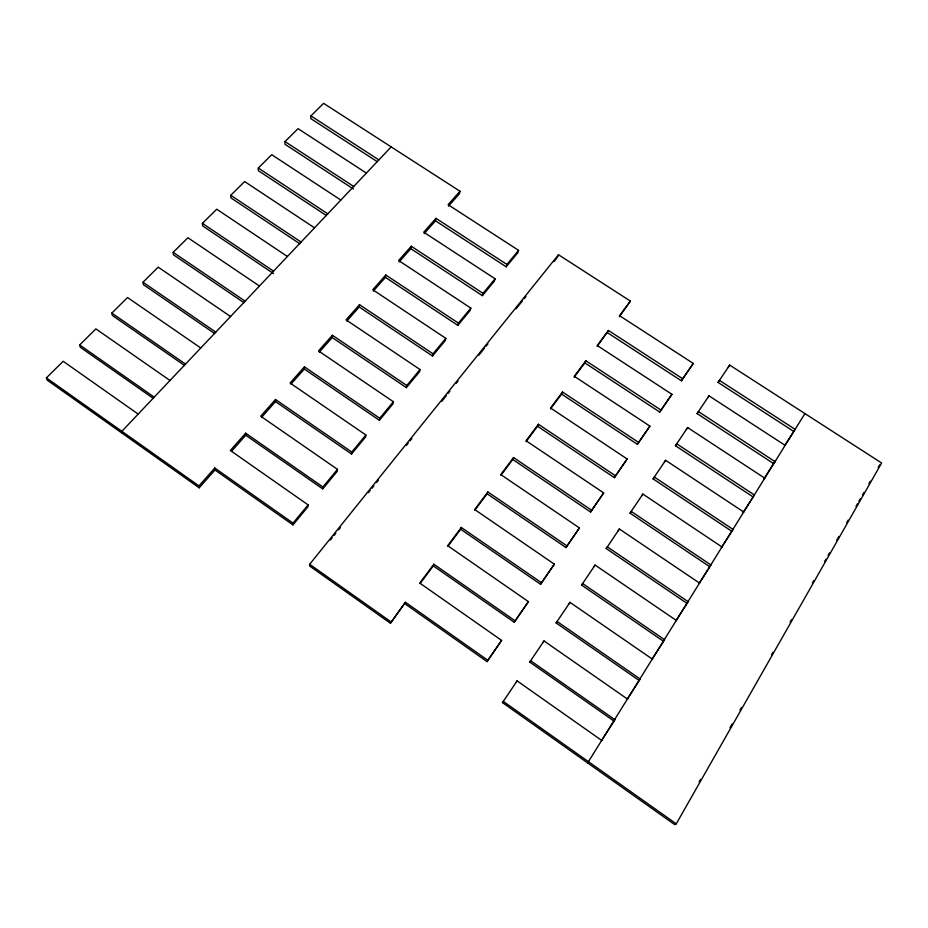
<?xml version="1.0" encoding="UTF-8"?>
<svg xmlns="http://www.w3.org/2000/svg" width="928" height="928" viewBox="0 0 928 928"><rect width="100%" height="100%" fill="white"/><g stroke="black" fill="none" stroke-linecap="round" stroke-linejoin="round"><path stroke-width="1.39" d="M275.5 401.604L275.512 399.481L351.805 452.04L351.538 454.012L275.5 401.604L261.673 417.24M366.386 173.084L298.062 128.656L285 141.59L284.966 144.269L353.475 189.045M293.028 523.114L214.786 468.025L214.983 469.986L292.958 524.912L293.028 523.114L308.096 504.89L230.341 450.463L245.653 433.179L322.909 486.98L322.735 488.87L245.746 435.232L245.653 433.179M448.468 206.167L459.441 193.778L459.986 191.249L323.605 103.344L310.926 115.907L310.81 118.633L377.348 161.727M304.314 369.054L304.407 366.862L379.749 418.226L379.401 420.28L304.314 369.054L290.974 384.122M308.096 504.89L307.98 506.734L292.958 524.912M619.301 316.784L630.425 301.101L558.482 254.736L309.674 564.294L309.546 565.964L390.433 623.256L405.432 602.26L487.838 660.272L487.072 661.629L404.968 603.803M332.201 337.537L332.398 335.275L406.812 385.503L406.383 387.637L332.201 337.537L319.29 352.13M275.512 399.481L260.71 416.196L337.479 469.359L337.258 471.296L322.735 488.87M359.229 306.994L359.507 304.674L433.016 353.812L432.506 356.004L359.229 306.994L346.782 321.065M385.433 277.391L385.781 275.013L458.409 323.106L457.829 325.357L385.433 277.391L373.369 291.032M304.407 366.862L290.081 383.032L365.887 435L365.586 437.007L351.538 454.012M410.849 248.681L411.266 246.245L483.036 293.329L482.386 295.638L410.849 248.681L399.133 261.916M332.398 335.275L318.513 350.935L393.391 401.743L392.996 403.831L379.401 420.28M435.499 220.829L435.986 218.335L506.908 264.445L506.201 266.812L435.499 220.829L424.212 233.589M359.507 304.674L346.051 319.858L420.024 369.53L419.549 371.699L406.383 387.637M385.781 275.013L372.743 289.733L445.811 338.337L445.266 340.564L432.506 356.004M411.266 246.245L398.622 260.524L470.821 308.096L470.206 310.381L457.829 325.357M390.433 623.256L405.432 602.26M435.986 218.335L423.725 232.186L495.065 278.783L494.38 281.114L482.386 295.638M459.986 191.249L448.085 204.694L518.578 250.34L517.836 252.729L506.201 266.812M433.283 565.871L433.84 564.224L515.133 620.832L514.286 622.305L433.283 565.871L420.071 583.573M557.624 257.102L558.482 254.736M460.659 529.227L461.297 527.475L541.5 582.738L540.583 584.315L460.659 529.227L447.934 546.256M487.13 493.777L487.85 491.933L566.996 545.908L566.01 547.578L487.13 493.777L474.823 510.249M512.755 459.464L513.544 457.55L591.646 510.284L590.591 512.047L512.755 459.464L500.888 475.345M537.556 426.254L538.402 424.258L615.508 475.809L614.394 477.653L537.556 426.254L526.072 441.635M561.579 394.087L562.496 392.022L638.615 442.424L637.443 444.35L561.579 394.087L550.513 408.9M584.86 362.906L585.835 360.772L661.003 410.083L659.773 412.078L584.86 362.906L574.13 377.267M597.098 346.527L608.466 330.484L682.695 378.74L693.286 363.428L619.533 315.682L630.425 301.101M433.84 564.224L419.758 583.074L501.607 640.39L487.072 661.629M699.132 781.875L700.57 779.358M729.942 727.772L732.088 723.991M739.976 710.152L741.402 707.635M771.504 654.797L772.931 652.28M790.134 622.085L791.561 619.568M812.336 583.086L813.775 580.568M824.516 561.695L825.955 559.178M828.101 555.396L829.539 552.879M836.696 540.305L838.854 536.523M846.73 522.684L848.169 520.167M856.045 506.328L857.484 503.811M858.91 501.294L860.349 498.777M862.495 495.007L863.933 492.49M868.944 483.685L870.383 481.168M878.259 467.329L879.698 464.812M602.005 740.66L517.105 680.885L502.477 702.612L674.772 824.656L676.257 823.844L881.6 462.991L729.71 365.098L728.306 367.186M461.297 527.475L447.679 545.699L528.426 601.622L514.286 622.305M487.85 491.933L474.684 509.553L554.352 564.166L540.583 584.315M513.544 457.55L500.795 474.602L579.42 527.939L566.01 547.578M538.402 424.258L526.072 440.777L603.676 492.896L590.591 512.047M562.496 392.022L550.548 408.018L627.154 458.977L614.394 477.653M585.835 360.772L574.258 376.281L649.89 426.126L637.443 444.35M608.466 330.484L597.238 345.518L671.93 394.296L659.773 412.078M607.434 332.676L681.419 380.805L682.695 378.74M693.286 363.428L681.419 380.805M601.576 740.521L614.962 719.757L530.665 660.736L529.76 662.082L613.744 720.905M627.189 699.26L640.216 679.052L557.102 621.482L556.116 622.943L638.94 680.328M651.955 659.344L664.61 639.728L582.645 583.55L581.589 585.116L663.265 641.12M675.851 620.844L688.193 601.727L607.33 546.87L606.204 548.541L686.79 603.223M699.004 583.538L710.987 564.99L631.214 511.398L630.031 513.149L709.526 566.579M721.358 547.52L733.05 529.424L654.333 477.062L653.092 478.894L731.542 531.106M743.038 512.592L754.406 495.007L676.721 443.804L675.433 445.718L752.852 496.77M763.988 478.836L774.938 461.193M784.334 446.043L795.134 429.362L719.444 380.364L718.052 382.406L793.498 431.276M804.924 413.575L587.656 762.944M529.76 662.082L544.005 640.935L627.699 699.225M556.116 622.943L569.978 602.353L652.523 659.228M581.589 585.116L595.092 565.059L676.5 620.577M606.204 548.541L619.37 528.995L699.689 583.202M630.031 513.149L642.872 494.09L722.112 547.056M653.092 478.894L665.62 460.3L743.815 512.082M675.433 445.718L687.648 427.576L764.834 478.21M697.079 413.575L698.413 411.591L775.089 461.668L773.5 463.513L697.079 413.575L709.004 395.85L785.192 445.382M718.052 382.406L729.71 365.098M618.222 530.7L619.37 528.995M641.654 495.888L642.872 494.09M664.355 462.179L665.62 460.3M686.337 429.525L687.648 427.576M707.646 397.868L709.004 395.85M543.054 642.338L544.005 640.935M568.957 603.861L569.978 602.353M594.001 566.672L595.092 565.059M502.477 702.612L503.301 701.394L676.257 823.844M516.235 682.173L517.105 680.885M487.838 660.272L501.607 640.39M515.133 620.832L528.426 601.622M541.5 582.738L554.352 564.166M566.996 545.908L579.42 527.939M591.646 510.284L603.676 492.896M615.508 475.809L627.154 458.977M638.615 442.424L649.89 426.126M661.003 410.083L671.93 394.296M330.38 540.038L332.189 537.788M333.999 535.537L335.808 533.275M338.523 529.9L340.332 527.638M368.404 492.698L370.214 490.448M372.024 488.186L373.833 485.936M376.548 482.548L378.357 480.298M406.429 445.347L408.239 443.097M410.048 440.846L411.858 438.584M441.74 401.395L446.264 395.757M448.073 393.495L449.883 391.245M456.216 383.357L458.038 381.095M478.86 355.169L484.288 348.406M486.098 346.156L487.908 343.905M515.98 308.954L522.313 301.066M524.123 298.816L525.932 296.554M554.004 261.615L556.719 258.228M322.909 486.98L337.479 469.359M351.805 452.04L365.887 435M379.749 418.226L393.391 401.743M406.812 385.503L420.024 369.53M433.016 353.812L445.811 338.337M458.409 323.106L470.821 308.096M483.036 293.329L495.065 278.783M506.908 264.445L518.578 250.34M138.179 414.097L63.162 361.282L46.4 377.882L47.166 380.12L199.207 487.815L214.983 469.986M231.443 451.391L245.746 435.232M199.207 487.815L198.952 485.889L214.786 468.025M391.175 146.902L121.87 431.311L122.392 433.399M153.433 398.495L80.295 347.269L79.657 344.949L95.874 328.883L169.986 380.492M184.614 365.528L112.358 315.462L111.836 313.084L127.53 297.528L200.773 347.988M214.786 333.616L143.411 284.676L142.993 282.228L158.201 267.16L230.573 316.518M244.018 302.714L173.49 254.84L173.165 252.335L187.908 237.742L259.446 286.033M273.54 273.563L202.64 225.922L202.42 223.37L216.711 209.218L287.413 256.488M299.802 243.739L230.91 197.884L230.782 195.286L244.644 181.552L314.534 227.836M326.436 215.586L258.344 170.682L258.297 168.038L271.742 154.709L340.854 200.054M310.926 115.907L378.868 159.894M285 141.59L353.719 186.47M258.297 168.038L327.793 213.834M230.782 195.286L301.078 242.046M202.42 223.37L273.54 271.138M173.165 252.335L245.12 301.148M142.993 282.228L215.795 332.12M111.836 313.084L185.507 364.112M79.657 344.949L154.21 397.149M46.4 377.882L198.952 485.889M309.674 564.294L390.85 621.772"/></g></svg>
